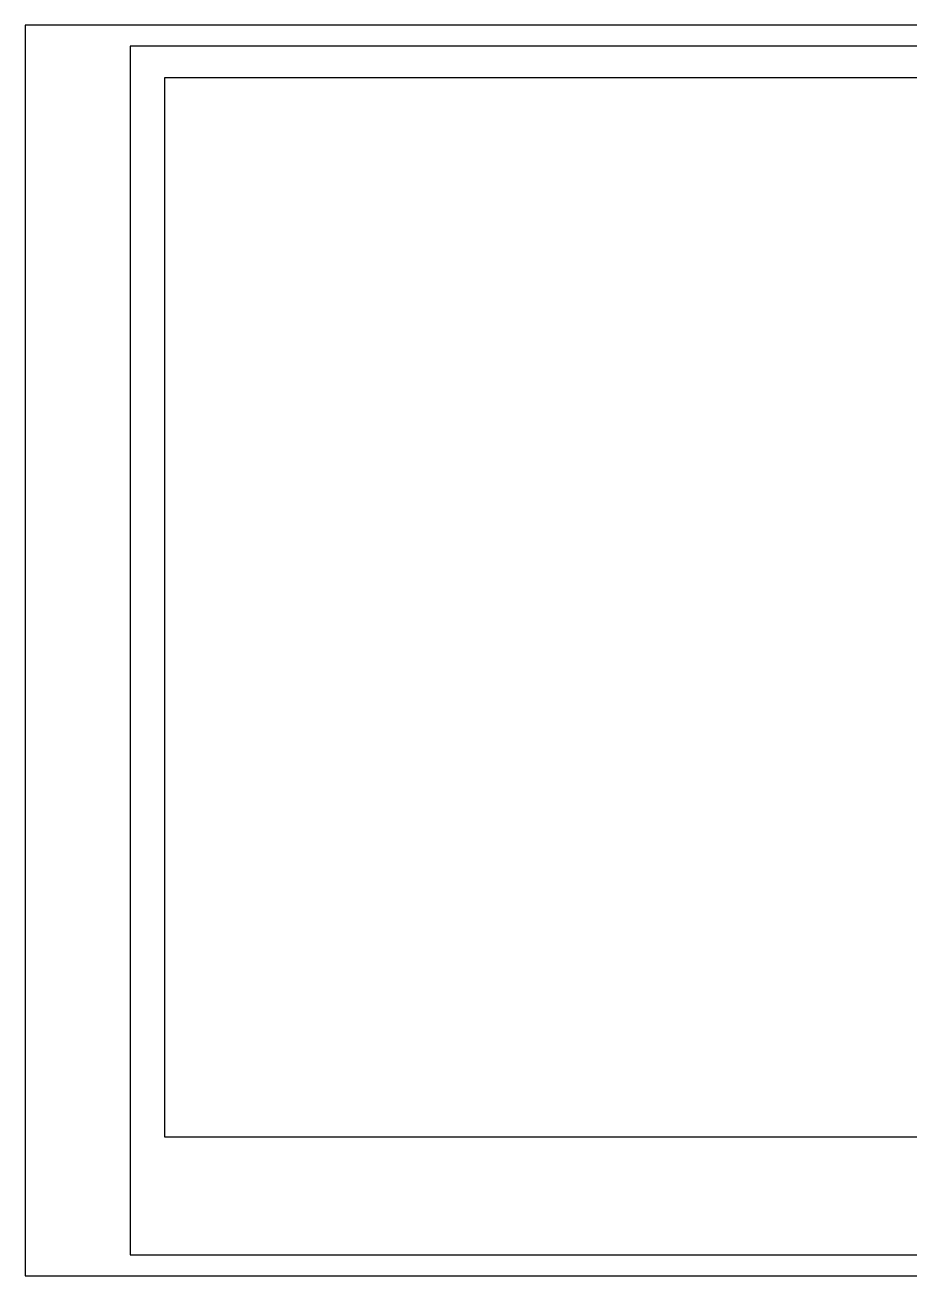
# Model space of a CAD drawing. Header units: metres. Extents: x 511708 to 512549, y 196282 to 196876.
# Drawn here: x 511708 to 512128, y 196282 to 196876 of the extents above; entities that cross this region are included whole.
import ezdxf

# ---------------------------------------------------------------- set-up
doc = ezdxf.new("R2010")
doc.units = ezdxf.units.M
doc.header["$MEASUREMENT"] = 0
doc.layers.add('KOP', color=7, linetype='CONTINUOUS')

msp = doc.modelspace()

# ---------------------------------------------------------------- linework, layer by layer
at = {"layer": 'KOP', "color": 76, "linetype": 'Continuous'}
for p, q in [((511774.11, 196851.45), (512337.28, 196851.45)), ((511774.11, 196348.26), (511774.11, 196851.45)), ((512337.28, 196348.26), (511774.11, 196348.26))]:
    msp.add_line(p, q, dxfattribs=at)
at = {"layer": 'KOP', "color": 71}
msp.add_lwpolyline([(511707.64, 196282.3), (512548.64, 196282.3), (512548.64, 196876.3), (511707.64, 196876.3)], close=True, dxfattribs=at)
at = {"layer": 'KOP', "color": 76}
msp.add_lwpolyline([(511757.64, 196292.3), (512538.64, 196292.3), (512538.64, 196866.3), (511757.64, 196866.3)], close=True, dxfattribs=at)
at = {"layer": 'KOP', "color": 76, "linetype": 'Continuous'}
msp.add_lwpolyline([(511774.11, 196851.45), (512337.28, 196851.45), (512337.28, 196348.26), (511774.11, 196348.26)], close=True, dxfattribs=at)

doc.saveas('drawing.dxf')
